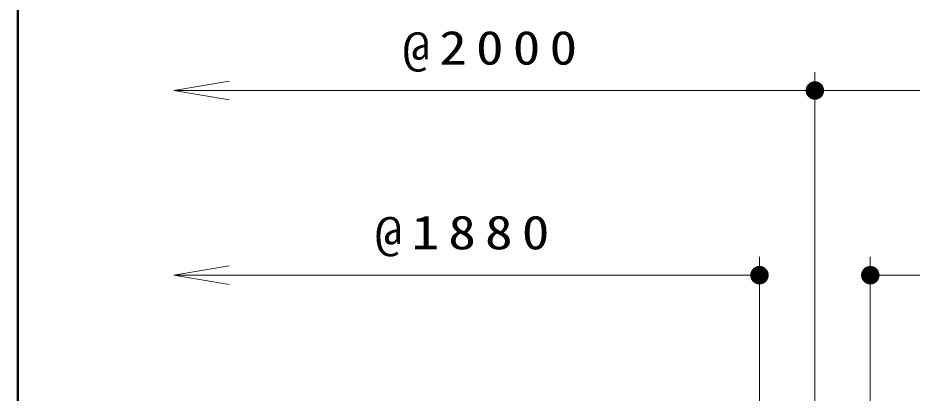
# Model space of a CAD drawing. Units: millimetres on the paper, scale 1:20. Extents: x -365 to 0, y 0 to 257.
# Drawn here: x -365 to -316.6, y 182.25 to 202.56 of the extents above; entities that cross this region are included whole.
import ezdxf

# ---------------------------------------------------------------- set-up
doc = ezdxf.new("R2010")
doc.units = ezdxf.units.MM
doc.layers.add('LY_1', color=7, linetype='Continuous', lineweight=25)
doc.layers.add('LY_3', color=7, linetype='Continuous', lineweight=13)
doc.styles.add('ＭＳ ゴシック', font='')
doc.styles.get('ＭＳ ゴシック').set_extended_font_data('MS Gothic')

# ---------------------------------------------------------------- blocks, each defined once
blk = doc.blocks.new('filled_dot')
at = {"color": 0, "linetype": 'Continuous', "lineweight": -2, "const_width": 1.25}
blk.add_lwpolyline([(-0.625, 0, 1), (0.625, 0, 1)], format="xyb", close=True, dxfattribs=at)
blk = doc.blocks.new('open_arrow')
at = {"color": 0, "linetype": 'Continuous', "lineweight": -2}
blk.add_lwpolyline([(7.5, 1.25), (0, 0), (7.5, -1.25)], dxfattribs=at)

msp = doc.modelspace()

# ---------------------------------------------------------------- linework, layer by layer
at = {"layer": 'LY_1', "lineweight": 13}
for p, q in [((-321.861, 178.208), (-321.861, 199.633)), ((-356.556, 198.633), (-321.861, 198.633)), ((-321.861, 198.633), (-221.861, 198.633)), ((-324.861, 175.708), (-324.861, 189.633)), ((-318.861, 175.708), (-318.861, 189.633)), ((-356.556, 188.633), (-324.861, 188.633)), ((-318.861, 188.633), (-224.861, 188.633))]:
    msp.add_line(p, q, dxfattribs=at)
at = {"layer": 'LY_3', "lineweight": 50}
msp.add_line((-365, 257), (-365, 0), dxfattribs=at)

# ---------------------------------------------------------------- block references
at = {"layer": 'LY_1', "lineweight": 13, "xscale": 0.4, "yscale": 0.4}
for name, p in [('open_arrow', (-356.556, 198.633)), ('filled_dot', (-321.861, 198.633)), ('open_arrow', (-356.556, 188.633)), ('filled_dot', (-318.861, 188.633))]:
    msp.add_blockref(name, p, dxfattribs=at)
at = {"layer": 'LY_1', "lineweight": 13, "xscale": 0.4, "yscale": 0.4, "rotation": 180}
for p in [(-321.861, 198.633), (-324.861, 188.633)]:
    msp.add_blockref('filled_dot', p, dxfattribs=at)

# ---------------------------------------------------------------- texts
at = {"layer": 'LY_1', "char_height": 1.833, "attachment_point": 8, "style": 'ＭＳ ゴシック'}
for s, insert in [('\\T1.33;\\W1.2;@2000', (-339.209, 199.633)), ('\\T1.33;\\W1.2;@1880', (-340.709, 189.633))]:
    msp.add_mtext(s, dxfattribs=dict(at, insert=insert))

doc.saveas('drawing.dxf')
